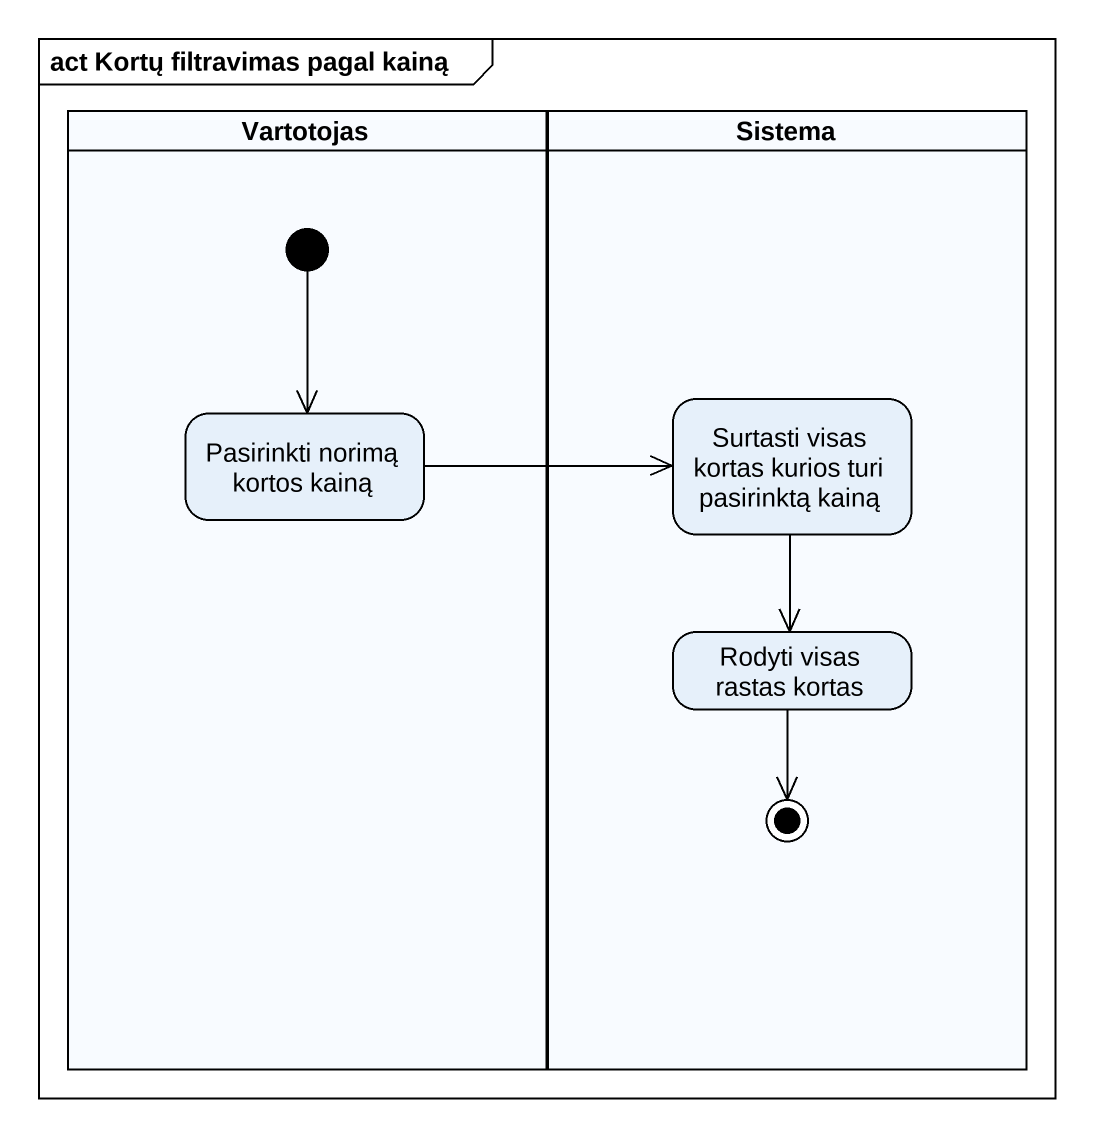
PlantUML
@startuml
mainframe act Kortų filtravimas pagal kainą
hide empty description
state Vartotojas <<partition>> {
  state "Pasirinkti norimą kortos kainą" as Pasirinkti_norimą_kortos
  [*] --> Pasirinkti_norimą_kortos
}
state Sistema <<partition>> {
  state "Surtasti visas kortas kurios turi pasirinktą kainą" as Surtasti_visas_kortas
  state "Rodyti visas rastas kortas" as Rodyti_visas_rastas_kortas
  Rodyti_visas_rastas_kortas --> [*]
}
Pasirinkti_norimą_kortos -right-> Surtasti_visas_kortas
Surtasti_visas_kortas --> Rodyti_visas_rastas_kortas
@enduml
